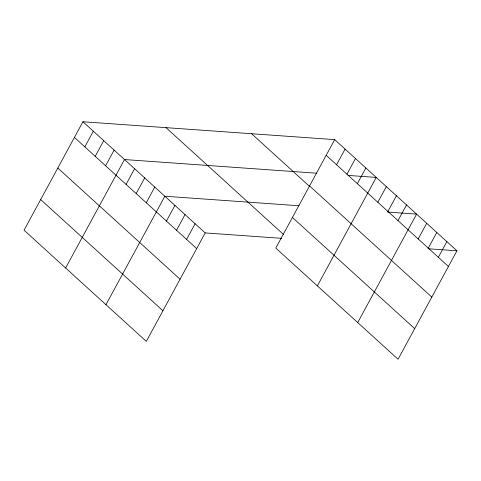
<?xml version="1.0" encoding="UTF-8"?>
<svg xmlns="http://www.w3.org/2000/svg" width="481" height="481" viewBox="0 0 481 481"><rect width="100%" height="100%" fill="white"/><g stroke="black" fill="none" stroke-linecap="round" stroke-linejoin="round"><path stroke-width="0.72" d="M334.686 139.628L275.799 248.082L398.064 359.247L456.95 250.793L334.686 139.628L82.936 121.753L24.05 230.207L146.314 341.372L205.201 232.918L281.601 238.342M84.818 146.879L93.326 131.199M95.208 156.325L103.722 140.65M105.604 165.777L114.111 150.096M65.62 268.001L124.507 159.548L316.913 173.214M126.082 184.397L134.59 168.717M136.165 193.566L144.679 177.892M146.254 202.735L154.768 187.061M105.964 304.683L164.851 196.23L299.002 205.76M166.426 221.08L174.94 205.405M176.515 230.249L185.029 214.574M186.604 239.424L195.112 223.743M336.568 164.755L345.075 149.08M346.957 174.206L355.471 158.526M357.353 183.652L365.861 167.977M317.37 285.882L376.256 177.423L348.07 175.421M377.832 202.273L386.339 186.598M387.914 211.442L396.428 195.767M398.003 220.617L406.517 204.936M357.72 322.565L416.6 214.111L387.674 212.055M418.175 238.955L426.689 223.28M428.264 248.13L436.778 232.449M438.353 257.299L446.861 241.624M428.024 248.737L456.95 250.793M326.172 155.309L448.436 266.468M309.548 185.925L431.812 297.09M251.605 133.73L309.638 186.49M292.424 217.466L414.688 328.631M166.011 127.651L283.501 234.469M82.936 121.753L205.201 232.918M74.423 137.428L196.687 248.593M57.798 168.043L180.062 279.208M40.675 199.591L162.939 310.756"/></g></svg>
